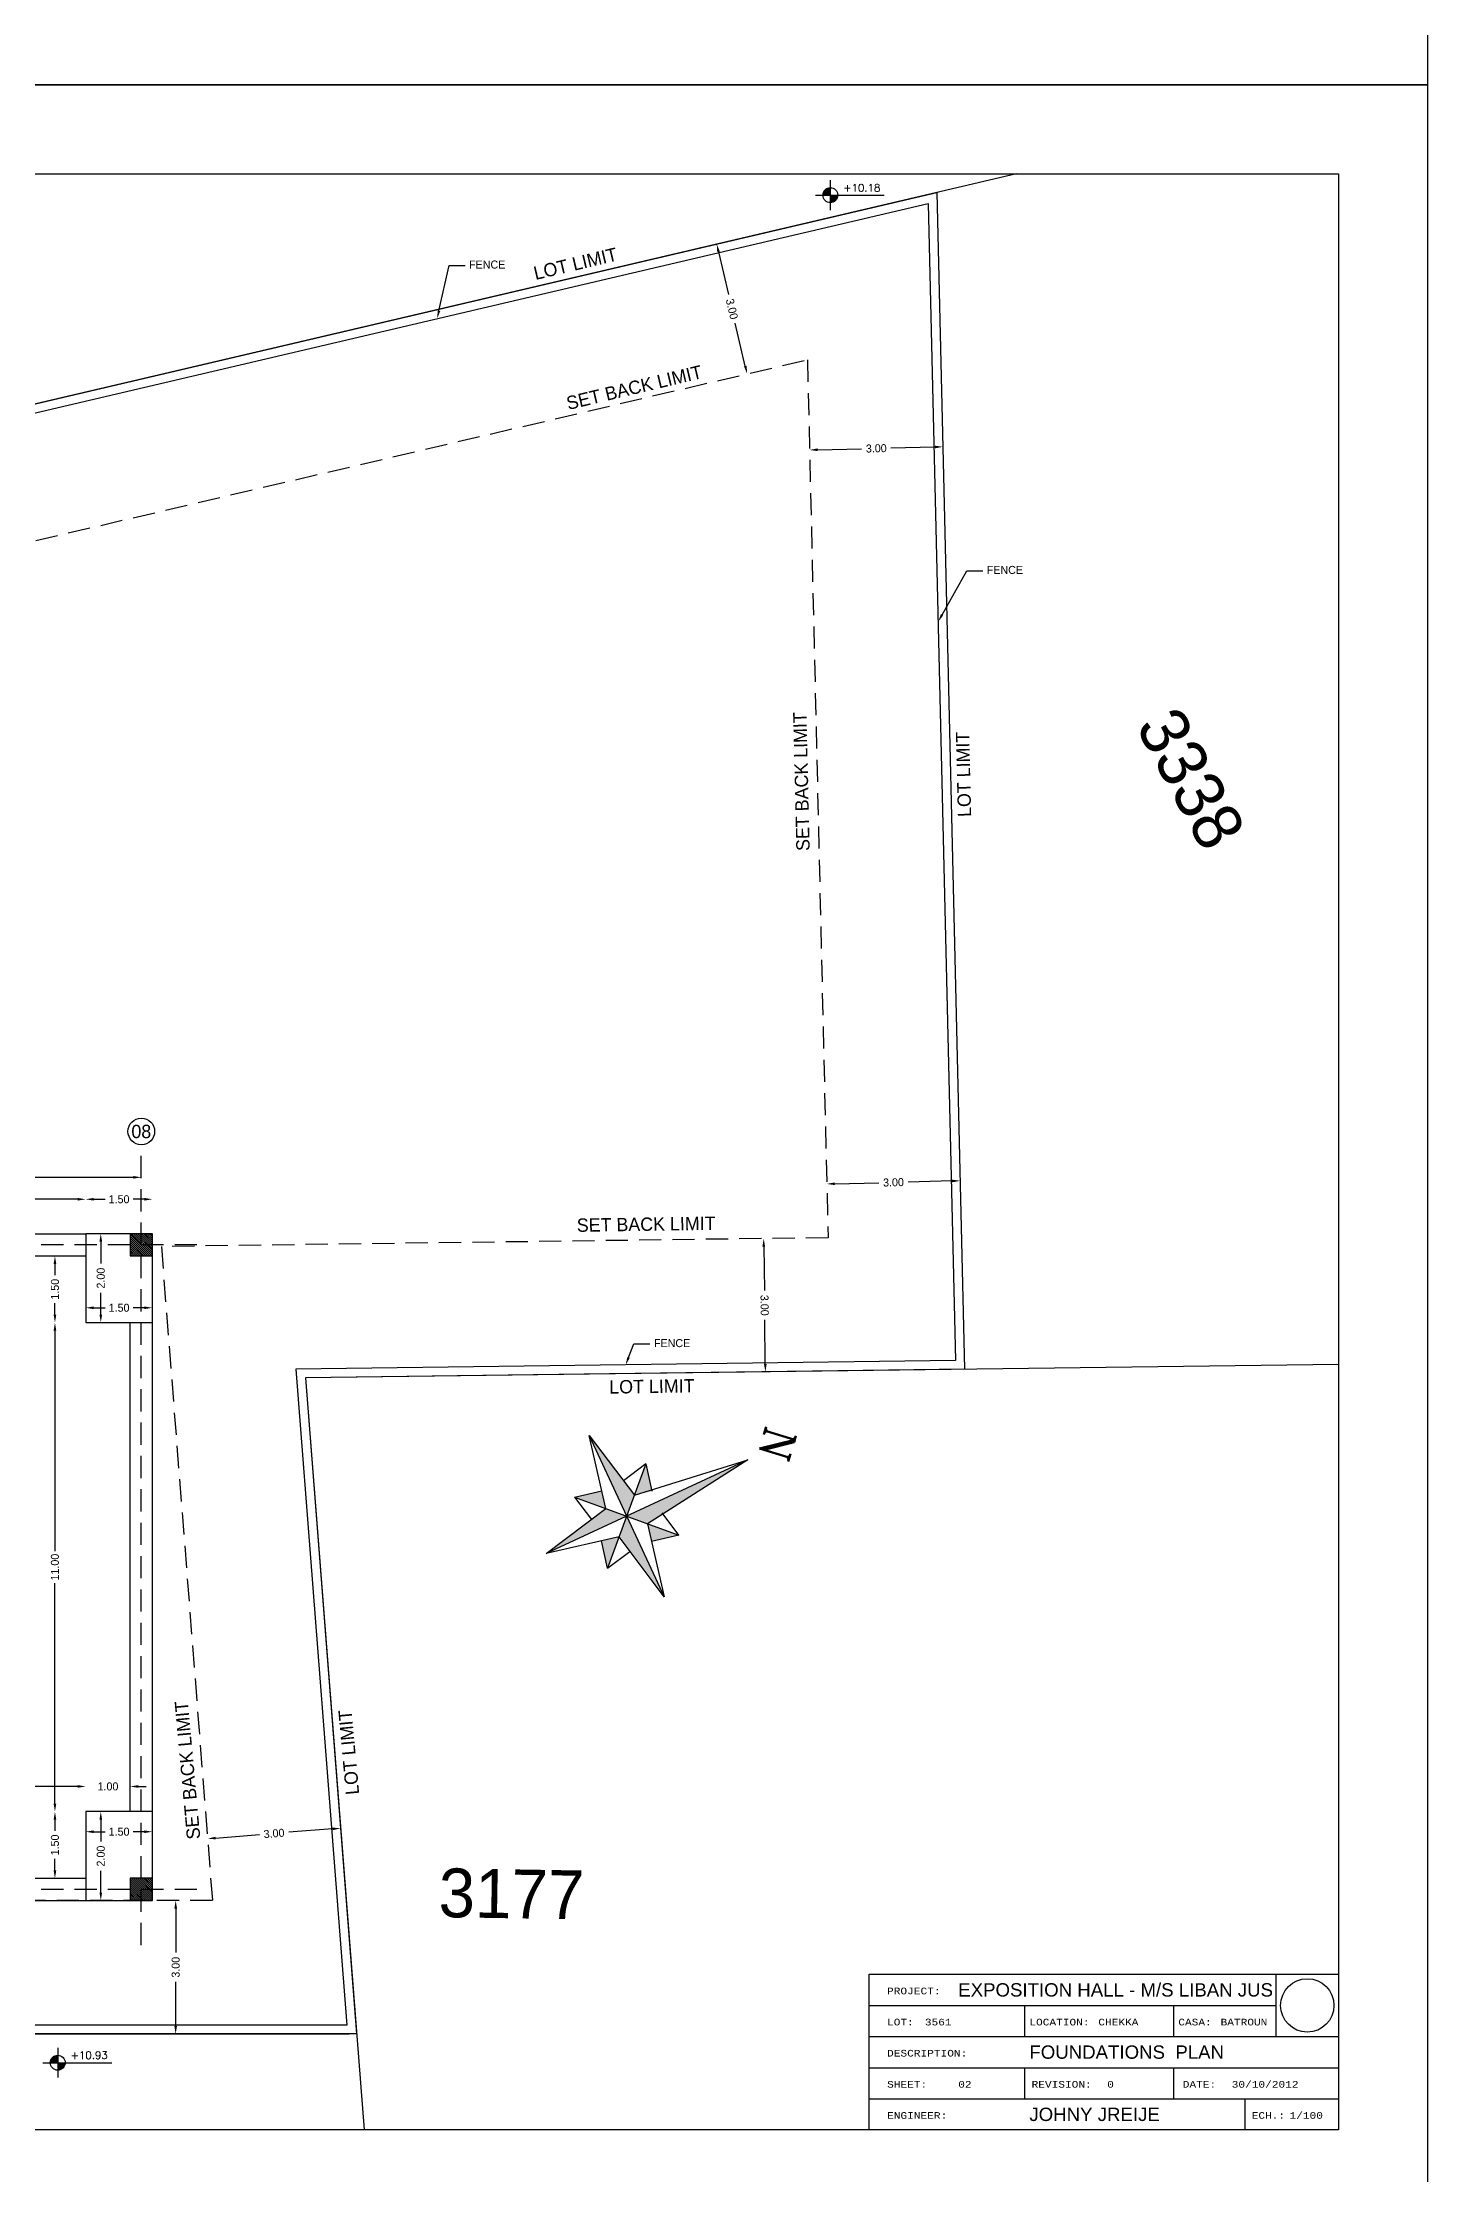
# Model space of a CAD drawing. Header units: metres. Extents: x -353217 to -351774, y -68080 to -67552.
# Drawn here: x -352434.41 to -352403.27, y -67838.88 to -67790.93 of the extents above; entities that cross this region are included whole.
import ezdxf
from ezdxf import colors
from ezdxf.entities.mleader import LeaderData, LeaderLine
from ezdxf.enums import TextEntityAlignment as Align
from ezdxf.math import Vec2, Vec3

# ---------------------------------------------------------------- set-up
doc = ezdxf.new("R2010")
doc.units = ezdxf.units.M
doc.header["$MEASUREMENT"] = 0
doc.header["$PDMODE"] = 2
doc.header["$PDSIZE"] = -0.6
doc.linetypes.add('DASHED', pattern=[0.75, 0.5, -0.25])
for name, color, linetype in [('A-dim', 4, 'Continuous'), ('A-HATCH', 9, 'Continuous'), ('A-levels', 4, 'Continuous'), ('A-TEXT', 6, 'Continuous'), ('A-walls', 5, 'Continuous'), ('CADRE', 8, 'Continuous'), ('CONTOUR', 4, 'Continuous'), ('Dim', 40, 'Continuous'), ('lot', 3, 'Continuous'), ('proj', 2, 'DASHED'), ('structure', 3, 'Continuous')]:
    doc.layers.add(name, color=color, linetype=linetype)
doc.styles.add('ROMANS', font='romans', dxfattribs={"height": 0.4})
doc.styles.add('ROMANT', font='romant', dxfattribs={"width": 0.75, "height": 3})
doc.styles.add('STYLE1', font='swissi.ttf', dxfattribs={"height": 0.3})
doc.styles.add('STYLE2', font='cour.ttf', dxfattribs={"height": 0.15})
doc.dimstyles.get("Standard").update_dxf_attribs({"dimtxt": 0.18, "dimasz": 0.18, "dimexe": 0.18, "dimexo": 0.0625, "dimgap": 0.09, "dimtad": 0, "dimzin": 0, "dimdsep": 46, "dimtxsty": 'Standard', "dimcen": 0.09, "dimse1": 1, "dimse2": 1, "dimadec": 0, "dimazin": 0, "dimtfac": 1, "dimtix": 1, "dimtofl": 0, "dimtmove": 0, "dimatfit": 3, "dimfxl": 1, "dimtolj": 1, "dimtzin": 0, "dimarcsym": 0})

# ---------------------------------------------------------------- blocks, each defined once
blk = doc.blocks.new('planlev')
h = blk.add_hatch(color=256)
h.paths.add_polyline_path([(0, 0.2, 0.414214), (-0.2, 0), (0, 0)])
h.paths.add_polyline_path([(0.2, 0), (0, 0), (0, -0.2, 0.414214)])
for p, q in [((-0.4, 0), (1.445, 0)), ((0, 0.4), (0, -0.4))]:
    blk.add_line(p, q)
blk.add_circle((0, 0), 0.2)
at = {"style": 'ROMANS'}
for tag, p in [('LEVEL-NOTATION', (0.345, 0.099)), ('FINISH', (0.345, -0.301))]:
    blk.add_attdef(tag, p, '', height=0.2, dxfattribs=at)
blk = doc.blocks.new('*D268')
at = {"layer": 'A-dim', "color": 0, "lineweight": -2, "transparency": 16777216}
for p, q in [((-352431.418, -67832.896), (-352431.418, -67833.886)), ((-352431.418, -67835.536), (-352431.418, -67834.546))]:
    blk.add_line(p, q, dxfattribs=at)
at = {"layer": 'A-dim', "color": 0, "transparency": 16777216}
for points in [[(-352431.448, -67832.896), (-352431.388, -67832.896), (-352431.418, -67832.716)], [(-352431.448, -67835.536), (-352431.388, -67835.536), (-352431.418, -67835.716)]]:
    blk.add_solid(points, dxfattribs=at)
at = {"layer": 'Defpoints', "color": 0, "transparency": 16777216}
for p in [(-352430.592, -67832.716), (-352431.418, -67835.716), (-352430.592, -67835.716)]:
    blk.add_point(p, dxfattribs=at)
at = {"layer": 'A-dim', "color": 0, "transparency": 16777216, "insert": (-352431.418, -67834.216), "char_height": 0.18, "attachment_point": 5, "rotation": 90}
blk.add_mtext('\\A1;3.00', dxfattribs=at)
blk = doc.blocks.new('*D269')
at = {"layer": 'A-dim', "color": 0, "lineweight": -2, "transparency": 16777216}
for p, q in [((-352430.522, -67831.31), (-352429.535, -67831.233)), ((-352427.89, -67831.104), (-352428.877, -67831.181))]:
    blk.add_line(p, q, dxfattribs=at)
at = {"layer": 'A-dim', "color": 0, "transparency": 16777216}
for points in [[(-352430.524, -67831.28), (-352430.519, -67831.34), (-352430.701, -67831.324)], [(-352427.892, -67831.075), (-352427.887, -67831.134), (-352427.71, -67831.09)]]:
    blk.add_solid(points, dxfattribs=at)
at = {"layer": 'Defpoints', "color": 0, "transparency": 16777216}
for p in [(-352427.71, -67831.09), (-352430.592, -67832.716), (-352427.602, -67832.483)]:
    blk.add_point(p, dxfattribs=at)
at = {"layer": 'A-dim', "color": 0, "transparency": 16777216, "insert": (-352429.206, -67831.207), "char_height": 0.18, "attachment_point": 5, "rotation": 4.4625}
blk.add_mtext('\\A1;3.00', dxfattribs=at)
blk = doc.blocks.new('*D270')
at = {"layer": 'A-dim', "color": 0, "lineweight": -2, "transparency": 16777216}
for p, q in [((-352418.193, -67818.006), (-352418.18, -67818.996)), ((-352418.158, -67820.646), (-352418.171, -67819.656))]:
    blk.add_line(p, q, dxfattribs=at)
at = {"layer": 'A-dim', "color": 0, "transparency": 16777216}
for points in [[(-352418.163, -67818.006), (-352418.223, -67818.006), (-352418.195, -67817.826)], [(-352418.128, -67820.645), (-352418.188, -67820.646), (-352418.156, -67820.826)]]:
    blk.add_solid(points, dxfattribs=at)
at = {"layer": 'Defpoints', "color": 0, "transparency": 16777216}
for p in [(-352416.747, -67817.807), (-352418.156, -67820.826), (-352416.708, -67820.807)]:
    blk.add_point(p, dxfattribs=at)
at = {"layer": 'A-dim', "color": 0, "transparency": 16777216, "insert": (-352418.175, -67819.326), "char_height": 0.18, "attachment_point": 5, "rotation": 270.7551}
blk.add_mtext('\\A1;3.00', dxfattribs=at)
blk = doc.blocks.new('*D271')
at = {"layer": 'A-dim', "color": 0, "lineweight": -2, "transparency": 16777216}
for p, q in [((-352416.596, -67816.593), (-352415.606, -67816.57)), ((-352413.956, -67816.531), (-352414.946, -67816.554))]:
    blk.add_line(p, q, dxfattribs=at)
at = {"layer": 'A-dim', "color": 0, "transparency": 16777216}
for points in [[(-352416.596, -67816.563), (-352416.595, -67816.623), (-352416.776, -67816.597)], [(-352413.957, -67816.501), (-352413.956, -67816.561), (-352413.776, -67816.527)]]:
    blk.add_solid(points, dxfattribs=at)
at = {"layer": 'Defpoints', "color": 0, "transparency": 16777216}
for p in [(-352413.776, -67816.527), (-352416.747, -67817.807), (-352413.748, -67817.736)]:
    blk.add_point(p, dxfattribs=at)
at = {"layer": 'A-dim', "color": 0, "transparency": 16777216, "insert": (-352415.276, -67816.562), "char_height": 0.18, "attachment_point": 5, "rotation": 1.3444}
blk.add_mtext('\\A1;3.00', dxfattribs=at)
blk = doc.blocks.new('*D272')
at = {"layer": 'A-dim', "color": 0, "lineweight": -2, "transparency": 16777216}
for p, q in [((-352419.21, -67795.632), (-352418.984, -67796.594)), ((-352418.608, -67798.2), (-352418.833, -67797.237))]:
    blk.add_line(p, q, dxfattribs=at)
at = {"layer": 'A-dim', "color": 0, "transparency": 16777216}
for points in [[(-352419.18, -67795.625), (-352419.239, -67795.639), (-352419.251, -67795.456)], [(-352418.578, -67798.193), (-352418.637, -67798.207), (-352418.567, -67798.375)]]:
    blk.add_solid(points, dxfattribs=at)
at = {"layer": 'Defpoints', "color": 0, "transparency": 16777216}
for p in [(-352419.251, -67795.456), (-352417.895, -67795.139), (-352417.211, -67798.057)]:
    blk.add_point(p, dxfattribs=at)
at = {"layer": 'A-dim', "color": 0, "transparency": 16777216, "insert": (-352418.909, -67796.916), "char_height": 0.18, "attachment_point": 5, "rotation": 283.1928}
blk.add_mtext('\\A1;3.00', dxfattribs=at)
blk = doc.blocks.new('*D273')
at = {"layer": 'A-dim', "color": 0, "lineweight": -2, "transparency": 16777216}
for p, q in [((-352416.983, -67800.083), (-352415.993, -67800.06)), ((-352414.344, -67800.021), (-352415.334, -67800.044))]:
    blk.add_line(p, q, dxfattribs=at)
at = {"layer": 'A-dim', "color": 0, "transparency": 16777216}
for points in [[(-352416.984, -67800.053), (-352416.982, -67800.113), (-352417.163, -67800.087)], [(-352414.345, -67799.991), (-352414.343, -67800.051), (-352414.164, -67800.017)]]:
    blk.add_solid(points, dxfattribs=at)
at = {"layer": 'Defpoints', "color": 0, "transparency": 16777216}
for p in [(-352417.211, -67798.057), (-352414.211, -67797.987), (-352414.164, -67800.017)]:
    blk.add_point(p, dxfattribs=at)
at = {"layer": 'A-dim', "color": 0, "transparency": 16777216, "insert": (-352415.663, -67800.052), "char_height": 0.18, "attachment_point": 5, "rotation": 1.3444}
blk.add_mtext('\\A1;3.00', dxfattribs=at)
blk = doc.blocks.new('*D289')
at = {"layer": 'A-dim', "color": 0, "lineweight": -2, "transparency": 16777216}
for p, q in [((-352436.411, -67816.942), (-352435.346, -67816.942)), ((-352433.621, -67816.942), (-352434.686, -67816.942))]:
    blk.add_line(p, q, dxfattribs=at)
at = {"layer": 'A-dim', "color": 0, "transparency": 16777216}
for points in [[(-352436.411, -67816.912), (-352436.411, -67816.972), (-352436.591, -67816.942)], [(-352433.621, -67816.912), (-352433.621, -67816.972), (-352433.441, -67816.942)]]:
    blk.add_solid(points, dxfattribs=at)
at = {"layer": 'Defpoints', "color": 0, "transparency": 16777216}
for p in [(-352433.441, -67816.942), (-352436.591, -67817.716), (-352433.441, -67817.716)]:
    blk.add_point(p, dxfattribs=at)
at = {"layer": 'A-dim', "color": 0, "transparency": 16777216, "insert": (-352435.016, -67816.942), "char_height": 0.18, "attachment_point": 5}
blk.add_mtext('\\A1;3.15', dxfattribs=at)
blk = doc.blocks.new('*D290')
at = {"layer": 'A-dim', "color": 0, "lineweight": -2, "transparency": 16777216}
for p, q in [((-352433.261, -67816.942), (-352433.006, -67816.942)), ((-352432.121, -67816.942), (-352432.376, -67816.942))]:
    blk.add_line(p, q, dxfattribs=at)
at = {"layer": 'A-dim', "color": 0, "transparency": 16777216}
for points in [[(-352433.261, -67816.912), (-352433.261, -67816.972), (-352433.441, -67816.942)], [(-352432.121, -67816.912), (-352432.121, -67816.972), (-352431.941, -67816.942)]]:
    blk.add_solid(points, dxfattribs=at)
at = {"layer": 'Defpoints', "color": 0, "transparency": 16777216}
for p in [(-352431.941, -67816.942), (-352433.441, -67817.716), (-352431.941, -67817.716)]:
    blk.add_point(p, dxfattribs=at)
at = {"layer": 'A-dim', "color": 0, "transparency": 16777216, "insert": (-352432.691, -67816.942), "char_height": 0.18, "attachment_point": 5}
blk.add_mtext('\\A1;1.50', dxfattribs=at)
blk = doc.blocks.new('*D313')
at = {"layer": 'A-dim', "color": 0, "lineweight": -2, "transparency": 16777216}
for p, q in [((-352436.411, -67830.15), (-352435.346, -67830.15)), ((-352433.621, -67830.15), (-352434.686, -67830.15))]:
    blk.add_line(p, q, dxfattribs=at)
at = {"layer": 'A-dim', "color": 0, "transparency": 16777216}
for points in [[(-352436.411, -67830.12), (-352436.411, -67830.18), (-352436.591, -67830.15)], [(-352433.621, -67830.12), (-352433.621, -67830.18), (-352433.441, -67830.15)]]:
    blk.add_solid(points, dxfattribs=at)
at = {"layer": 'Defpoints', "color": 0, "transparency": 16777216}
for p in [(-352433.441, -67830.15), (-352436.591, -67830.716), (-352433.441, -67830.716)]:
    blk.add_point(p, dxfattribs=at)
at = {"layer": 'A-dim', "color": 0, "transparency": 16777216, "insert": (-352435.016, -67830.15), "char_height": 0.18, "attachment_point": 5}
blk.add_mtext('\\A1;3.15', dxfattribs=at)
blk = doc.blocks.new('*D314')
at = {"layer": 'A-dim', "color": 0, "lineweight": -2, "transparency": 16777216}
for p, q in [((-352433.621, -67830.15), (-352433.801, -67830.15)), ((-352432.261, -67830.15), (-352432.081, -67830.15))]:
    blk.add_line(p, q, dxfattribs=at)
at = {"layer": 'A-dim', "color": 0, "transparency": 16777216}
for points in [[(-352433.621, -67830.12), (-352433.621, -67830.18), (-352433.441, -67830.15)], [(-352432.261, -67830.12), (-352432.261, -67830.18), (-352432.441, -67830.15)]]:
    blk.add_solid(points, dxfattribs=at)
at = {"layer": 'Defpoints', "color": 0, "transparency": 16777216}
for p in [(-352432.441, -67830.15), (-352433.441, -67830.716), (-352432.441, -67830.716)]:
    blk.add_point(p, dxfattribs=at)
at = {"layer": 'A-dim', "color": 0, "transparency": 16777216, "insert": (-352432.941, -67830.15), "char_height": 0.18, "attachment_point": 5}
blk.add_mtext('\\A1;1.00', dxfattribs=at)
blk = doc.blocks.new('*D315')
at = {"layer": 'A-dim', "color": 0, "lineweight": -2, "transparency": 16777216}
for p, q in [((-352434.133, -67819.896), (-352434.133, -67824.856)), ((-352434.133, -67830.536), (-352434.133, -67825.576))]:
    blk.add_line(p, q, dxfattribs=at)
at = {"layer": 'A-dim', "color": 0, "transparency": 16777216}
for points in [[(-352434.163, -67819.896), (-352434.103, -67819.896), (-352434.133, -67819.716)], [(-352434.163, -67830.536), (-352434.103, -67830.536), (-352434.133, -67830.716)]]:
    blk.add_solid(points, dxfattribs=at)
at = {"layer": 'Defpoints', "color": 0, "transparency": 16777216}
for p in [(-352433.441, -67819.716), (-352434.133, -67830.716), (-352433.441, -67830.716)]:
    blk.add_point(p, dxfattribs=at)
at = {"layer": 'A-dim', "color": 0, "transparency": 16777216, "insert": (-352434.133, -67825.216), "char_height": 0.18, "attachment_point": 5, "rotation": 90}
blk.add_mtext('\\A1;11.00', dxfattribs=at)
blk = doc.blocks.new('*D316')
at = {"layer": 'A-dim', "color": 0, "lineweight": -2, "transparency": 16777216}
for p, q in [((-352434.133, -67830.896), (-352434.133, -67831.151)), ((-352434.133, -67832.036), (-352434.133, -67831.781))]:
    blk.add_line(p, q, dxfattribs=at)
at = {"layer": 'A-dim', "color": 0, "transparency": 16777216}
for points in [[(-352434.163, -67830.896), (-352434.103, -67830.896), (-352434.133, -67830.716)], [(-352434.163, -67832.036), (-352434.103, -67832.036), (-352434.133, -67832.216)]]:
    blk.add_solid(points, dxfattribs=at)
at = {"layer": 'Defpoints', "color": 0, "transparency": 16777216}
for p in [(-352433.441, -67830.716), (-352434.133, -67832.216), (-352433.441, -67832.216)]:
    blk.add_point(p, dxfattribs=at)
at = {"layer": 'A-dim', "color": 0, "transparency": 16777216, "insert": (-352434.133, -67831.466), "char_height": 0.18, "attachment_point": 5, "rotation": 90}
blk.add_mtext('\\A1;1.50', dxfattribs=at)
blk = doc.blocks.new('*D317')
at = {"layer": 'A-dim', "color": 0, "lineweight": -2, "transparency": 16777216}
for p, q in [((-352434.133, -67818.396), (-352434.133, -67818.651)), ((-352434.133, -67819.536), (-352434.133, -67819.281))]:
    blk.add_line(p, q, dxfattribs=at)
at = {"layer": 'A-dim', "color": 0, "transparency": 16777216}
for points in [[(-352434.163, -67818.396), (-352434.103, -67818.396), (-352434.133, -67818.216)], [(-352434.163, -67819.536), (-352434.103, -67819.536), (-352434.133, -67819.716)]]:
    blk.add_solid(points, dxfattribs=at)
at = {"layer": 'Defpoints', "color": 0, "transparency": 16777216}
for p in [(-352434.133, -67818.216), (-352433.441, -67818.216), (-352433.441, -67819.716)]:
    blk.add_point(p, dxfattribs=at)
at = {"layer": 'A-dim', "color": 0, "transparency": 16777216, "insert": (-352434.133, -67818.966), "char_height": 0.18, "attachment_point": 5, "rotation": 90}
blk.add_mtext('\\A1;1.50', dxfattribs=at)
blk = doc.blocks.new('*D318')
at = {"layer": 'A-dim', "color": 0, "lineweight": -2, "transparency": 16777216}
for p, q in [((-352433.102, -67817.896), (-352433.102, -67818.386)), ((-352433.102, -67819.536), (-352433.102, -67819.046))]:
    blk.add_line(p, q, dxfattribs=at)
at = {"layer": 'A-dim', "color": 0, "transparency": 16777216}
for points in [[(-352433.132, -67817.896), (-352433.072, -67817.896), (-352433.102, -67817.716)], [(-352433.132, -67819.536), (-352433.072, -67819.536), (-352433.102, -67819.716)]]:
    blk.add_solid(points, dxfattribs=at)
at = {"layer": 'Defpoints', "color": 0, "transparency": 16777216}
for p in [(-352433.441, -67817.716), (-352433.441, -67819.716), (-352433.102, -67819.716)]:
    blk.add_point(p, dxfattribs=at)
at = {"layer": 'A-dim', "color": 0, "transparency": 16777216, "insert": (-352433.102, -67818.716), "char_height": 0.18, "attachment_point": 5, "rotation": 90}
blk.add_mtext('\\A1;2.00', dxfattribs=at)
blk = doc.blocks.new('*D319')
at = {"layer": 'A-dim', "color": 0, "lineweight": -2, "transparency": 16777216}
for p, q in [((-352433.261, -67819.383), (-352433.006, -67819.383)), ((-352432.121, -67819.383), (-352432.376, -67819.383))]:
    blk.add_line(p, q, dxfattribs=at)
at = {"layer": 'A-dim', "color": 0, "transparency": 16777216}
for points in [[(-352433.261, -67819.353), (-352433.261, -67819.413), (-352433.441, -67819.383)], [(-352432.121, -67819.353), (-352432.121, -67819.413), (-352431.941, -67819.383)]]:
    blk.add_solid(points, dxfattribs=at)
at = {"layer": 'Defpoints', "color": 0, "transparency": 16777216}
for p in [(-352431.941, -67819.383), (-352433.441, -67819.716), (-352431.941, -67819.716)]:
    blk.add_point(p, dxfattribs=at)
at = {"layer": 'A-dim', "color": 0, "transparency": 16777216, "insert": (-352432.691, -67819.383), "char_height": 0.18, "attachment_point": 5}
blk.add_mtext('\\A1;1.50', dxfattribs=at)
blk = doc.blocks.new('*D348')
at = {"layer": 'A-dim', "color": 0, "lineweight": -2, "transparency": 16777216}
for p, q in [((-352433.261, -67831.168), (-352433.006, -67831.168)), ((-352432.121, -67831.168), (-352432.376, -67831.168))]:
    blk.add_line(p, q, dxfattribs=at)
at = {"layer": 'A-dim', "color": 0, "transparency": 16777216}
for points in [[(-352433.261, -67831.138), (-352433.261, -67831.198), (-352433.441, -67831.168)], [(-352432.121, -67831.138), (-352432.121, -67831.198), (-352431.941, -67831.168)]]:
    blk.add_solid(points, dxfattribs=at)
at = {"layer": 'Defpoints', "color": 0, "transparency": 16777216}
for p in [(-352433.441, -67830.716), (-352431.941, -67830.716), (-352431.941, -67831.168)]:
    blk.add_point(p, dxfattribs=at)
at = {"layer": 'A-dim', "color": 0, "transparency": 16777216, "insert": (-352432.691, -67831.168), "char_height": 0.18, "attachment_point": 5}
blk.add_mtext('\\A1;1.50', dxfattribs=at)
blk = doc.blocks.new('*D349')
at = {"layer": 'A-dim', "color": 0, "lineweight": -2, "transparency": 16777216}
for p, q in [((-352433.102, -67830.896), (-352433.102, -67831.386)), ((-352433.102, -67832.536), (-352433.102, -67832.046))]:
    blk.add_line(p, q, dxfattribs=at)
at = {"layer": 'A-dim', "color": 0, "transparency": 16777216}
for points in [[(-352433.132, -67830.896), (-352433.072, -67830.896), (-352433.102, -67830.716)], [(-352433.132, -67832.536), (-352433.072, -67832.536), (-352433.102, -67832.716)]]:
    blk.add_solid(points, dxfattribs=at)
at = {"layer": 'Defpoints', "color": 0, "transparency": 16777216}
for p in [(-352433.441, -67830.716), (-352433.441, -67832.716), (-352433.102, -67832.716)]:
    blk.add_point(p, dxfattribs=at)
at = {"layer": 'A-dim', "color": 0, "transparency": 16777216, "insert": (-352433.102, -67831.716), "char_height": 0.18, "attachment_point": 5, "rotation": 90}
blk.add_mtext('\\A1;2.00', dxfattribs=at)
blk = doc.blocks.new('*D362')
at = {"layer": 'A-dim', "color": 0, "lineweight": -2, "transparency": 16777216}
for p, q in [((-352437.661, -67816.449), (-352435.376, -67816.449)), ((-352432.371, -67816.449), (-352434.656, -67816.449))]:
    blk.add_line(p, q, dxfattribs=at)
at = {"layer": 'A-dim', "color": 0, "transparency": 16777216}
for points in [[(-352437.661, -67816.419), (-352437.661, -67816.479), (-352437.841, -67816.449)], [(-352432.371, -67816.419), (-352432.371, -67816.479), (-352432.191, -67816.449)]]:
    blk.add_solid(points, dxfattribs=at)
at = {"layer": 'Defpoints', "color": 0, "transparency": 16777216}
for p in [(-352437.841, -67816.449), (-352432.191, -67816.449), (-352432.191, -67816.449)]:
    blk.add_point(p, dxfattribs=at)
at = {"layer": 'A-dim', "color": 0, "transparency": 16777216, "insert": (-352435.016, -67816.449), "char_height": 0.18, "attachment_point": 5}
blk.add_mtext('\\A1;5.65', dxfattribs=at)

msp = doc.modelspace()

# ---------------------------------------------------------------- hatches: boundary and pattern name
at = {"layer": 'A-HATCH'}
h = msp.add_hatch(dxfattribs=at)
h.set_pattern_fill('LINE', color=256, scale=0.25, angle=315, style=0)
h.set_pattern_definition([(315, (-352432.440604, -67818.216397), (0.0220971, 0.0220971), [])])
h.paths.add_polyline_path([(-352431.9406036, -67817.7163974), (-352432.4406036, -67817.7163974), (-352432.4406036, -67818.2163974), (-352431.9406036, -67818.2163974)])
h = msp.add_hatch(dxfattribs=at)
h.set_pattern_fill('LINE', color=256, scale=0.25, angle=315, style=0)
h.set_pattern_definition([(315, (-352432.440604, -67832.716397), (0.0220971, 0.0220971), [])])
h.paths.add_polyline_path([(-352431.9406036, -67832.2163974), (-352432.4406036, -67832.2163974), (-352432.4406036, -67832.7163974), (-352431.9406036, -67832.7163974)])

# ---------------------------------------------------------------- linework, layer by layer
for p, q in [((-352412.5056638, -67793.8752964), (-352479.9842414, -67809.6932632)), ((-352414.2981196, -67794.2954743), (-352413.6768847, -67820.7666391)), ((-352405.2698072, -67820.6562714), (-352428.500662, -67820.9620125)), ((-352428.500662, -67820.9620125), (-352427.180685, -67837.8752964)), ((-352479.1960723, -67835.7163974), (-352427.5158223, -67835.7163974))]:
    msp.add_line(p, q)
at = {"layer": 'A-TEXT'}
for p, q in [((-352422.1175387, -67822.2549795), (-352420.4329588, -67825.8829529)), ((-352421.7448165, -67823.8971929), (-352422.1175387, -67822.2549795)), ((-352422.1175387, -67822.2549795), (-352421.1034754, -67823.5993984)), ((-352418.5542687, -67822.8055313), (-352423.0892354, -67824.9112562)), ((-352421.1034754, -67823.5993984), (-352418.5542687, -67822.8055313)), ((-352418.5542687, -67822.8055313), (-352420.8056809, -67824.2407395)), ((-352420.8458154, -67822.8950467), (-352421.7046821, -67825.2428857)), ((-352420.8458154, -67822.8950467), (-352421.3486641, -67823.2743336)), ((-352420.8458154, -67822.8950467), (-352420.7064073, -67823.5092785)), ((-352422.4491682, -67823.6395329), (-352421.8349364, -67823.5001248)), ((-352422.4491682, -67823.6395329), (-352420.1013292, -67824.4983995)), ((-352422.4491682, -67823.6395329), (-352422.0698814, -67824.1423816)), ((-352423.0892354, -67824.9112562), (-352421.7448165, -67823.8971929)), ((-352420.8056809, -67824.2407395), (-352420.4329588, -67825.8829529)), ((-352420.1013292, -67824.4983995), (-352420.4806161, -67823.9955508)), ((-352421.4470221, -67824.538534), (-352423.0892354, -67824.9112562)), ((-352421.7046821, -67825.2428857), (-352421.8440901, -67824.6286539)), ((-352420.4329588, -67825.8829529), (-352421.4470221, -67824.538534)), ((-352420.1013292, -67824.4983995), (-352420.715561, -67824.6378076)), ((-352421.7046821, -67825.2428857), (-352421.2018333, -67824.8635989))]:
    msp.add_line(p, q, dxfattribs=at)
msp.add_circle((-352432.1906036, -67815.4163974), 0.3, dxfattribs=at)
for points in [[(-352421.1034754, -67823.5993984), (-352422.1175387, -67822.2549795), (-352421.2752487, -67824.0689662)], [(-352420.8056809, -67824.2407395), (-352421.2752487, -67824.0689662), (-352418.5542687, -67822.8055313)], [(-352420.8458154, -67822.8950467), (-352421.1034754, -67823.5993984), (-352420.7064073, -67823.5092785)], [(-352422.4491682, -67823.6395329), (-352421.7448165, -67823.8971929), (-352421.8349364, -67823.5001248)], [(-352421.7448165, -67823.8971929), (-352423.0892354, -67824.9112562), (-352421.2752487, -67824.0689662)], [(-352420.4329588, -67825.8829529), (-352421.4470221, -67824.538534), (-352421.2752487, -67824.0689662)], [(-352420.1013292, -67824.4983995), (-352420.8056809, -67824.2407395), (-352420.715561, -67824.6378076)], [(-352421.7046821, -67825.2428857), (-352421.4470221, -67824.538534), (-352421.8440901, -67824.6286539)]]:
    msp.add_solid(points, dxfattribs=at)
at = {"layer": 'A-walls'}
for p, q in [((-352436.5906036, -67817.7163974), (-352433.4406036, -67817.7163974)), ((-352436.5906036, -67818.2163974), (-352433.4406036, -67818.2163974)), ((-352432.4406036, -67830.7163974), (-352432.4406036, -67819.7163974)), ((-352431.9406036, -67830.7163974), (-352431.9406036, -67819.7163974)), ((-352436.5906036, -67832.2163974), (-352433.4406036, -67832.2163974)), ((-352436.5906036, -67832.7163974), (-352433.4406036, -67832.7163974))]:
    msp.add_line(p, q, dxfattribs=at)
msp.add_lwpolyline([(-352479.7652508, -67810.3676991), (-352479.7797468, -67809.8507424), (-352414.4923415, -67794.5440272), (-352413.8815705, -67820.5693195), (-352428.7166581, -67820.7648419), (-352427.5653906, -67835.5163974), (-352479.0600533, -67835.5163974), (-352479.6250452, -67815.3676991)], dxfattribs=at)
for points in [[(-352433.4406036, -67819.7163974), (-352431.9406036, -67819.7163974), (-352431.9406036, -67817.7163974), (-352433.4406036, -67817.7163974)], [(-352433.4406036, -67832.7163974), (-352431.9406036, -67832.7163974), (-352431.9406036, -67830.7163974), (-352433.4406036, -67830.7163974)]]:
    msp.add_lwpolyline(points, close=True, dxfattribs=at)
at = {"layer": 'CADRE', "color": 6}
for p, q in [((-352415.8198491, -67837.8752964), (-352415.8198491, -67834.3752964)), ((-352415.8198491, -67834.3752964), (-352405.2698072, -67834.3752964)), ((-352406.6698491, -67835.7752964), (-352406.6698491, -67834.3752964)), ((-352415.8198491, -67835.0752964), (-352406.6698491, -67835.0752964)), ((-352412.3198072, -67835.7752964), (-352412.3198072, -67835.0752964)), ((-352408.9698072, -67835.7752964), (-352408.9698072, -67835.0752964)), ((-352415.8198491, -67835.7752964), (-352405.2698072, -67835.7752964)), ((-352415.8198491, -67836.4752964), (-352405.2698072, -67836.4752964)), ((-352412.3198072, -67837.1752964), (-352412.3198072, -67836.4752964)), ((-352408.9698072, -67837.1752964), (-352408.9698072, -67836.4752964)), ((-352415.8198491, -67837.1752964), (-352405.2698072, -67837.1752964)), ((-352407.3698072, -67837.8752964), (-352407.3698072, -67837.1752964))]:
    msp.add_line(p, q, dxfattribs=at)
at = {"layer": 'CONTOUR'}
msp.add_circle((-352405.9698491, -67835.0752964), 0.6, dxfattribs=at)
at = {"layer": 'Dim'}
for points in [[(-352496.2698072, -67743.8752964), (-352403.2698072, -67743.8752964), (-352403.2698072, -67791.8752964), (-352496.2698072, -67791.8752964)], [(-352496.2698072, -67791.8752964), (-352403.2698072, -67791.8752964), (-352403.2698072, -67839.8752964), (-352496.2698072, -67839.8752964)], [(-352494.2698072, -67793.8752964), (-352405.2698072, -67793.8752964), (-352405.2698072, -67837.8752964), (-352494.2698072, -67837.8752964)]]:
    msp.add_lwpolyline(points, close=True, dxfattribs=at)
at = {"layer": 'lot'}
msp.add_lwpolyline([(-352479.9842414, -67809.6932632), (-352414.2981757, -67794.2930815), (-352413.6768847, -67820.7666391), (-352428.500662, -67820.9620125), (-352427.3491737, -67835.7163974), (-352479.2545236, -67835.7163974), (-352479.9842414, -67809.6932632)], dxfattribs=at)
at = {"layer": 'lot', "linetype": 'DASHED'}
msp.add_lwpolyline([(-352476.9168237, -67812.0554514), (-352417.2106625, -67798.0572659), (-352416.7471723, -67817.8068441), (-352431.7406036, -67818.0044534), (-352430.5924275, -67832.7163974), (-352476.3374678, -67832.7163974)], close=True, dxfattribs=at)
at = {"layer": 'proj'}
for p, q in [((-352432.1906036, -67833.7163974), (-352432.1906036, -67815.7163974)), ((-352430.9406036, -67817.9663974), (-352473.9406036, -67817.9663974)), ((-352430.9406036, -67832.4663974), (-352473.9406036, -67832.4663974))]:
    msp.add_line(p, q, dxfattribs=at)
at = {"layer": 'structure'}
for points in [[(-352432.4406036, -67818.2163974), (-352431.9406036, -67818.2163974), (-352431.9406036, -67817.7163974), (-352432.4406036, -67817.7163974)], [(-352432.4406036, -67832.7163974), (-352431.9406036, -67832.7163974), (-352431.9406036, -67832.2163974), (-352432.4406036, -67832.2163974)]]:
    msp.add_lwpolyline(points, close=True, dxfattribs=at)

# ---------------------------------------------------------------- block references
at = {"layer": 'A-levels'}
ref = msp.add_blockref('planlev', (-352416.6961747, -67794.3563833), dxfattribs=dict(at, xscale=0.8399999999811083, yscale=0.8400000266188385, zscale=0.8399999999811083, rotation=0.01238904898646651))
ref.add_attrib('LEVEL-NOTATION', '+10.18', (-352416.4063224, -67794.2734597), dxfattribs={"height": 0.168, "rotation": 0.01238905, "style": 'ROMANS'})
ref = msp.add_blockref('planlev', (-352434.0698483, -67836.3634014), dxfattribs=dict(at, xscale=0.8399999999811083, yscale=0.8400000266188385, zscale=0.8399999999811083, rotation=0.01238904898646651))
ref.add_attrib('LEVEL-NOTATION', '+10.93', (-352433.779996, -67836.2804778), dxfattribs={"height": 0.168, "rotation": 0.01238905, "style": 'ROMANS'})

# ---------------------------------------------------------------- texts
for s, rotation, p in [('3338', 298.35294735, (-352409.841794, -67806.3009282)), ('3177', 359.07285024, (-352425.5112618, -67833.0882749))]:
    msp.add_text(s, height=1.1, rotation=rotation).set_placement(p)
at = {"layer": 'A-TEXT'}
for s, rotation, p in [('LOT LIMIT', 13.38097894, (-352423.3258659, -67796.264946)), ('SET BACK LIMIT', 13.38097894, (-352422.5898006, -67799.1893699)), ('SET BACK LIMIT', 91.37639217, (-352417.1589135, -67809.1035578)), ('LOT LIMIT', 91.37639217, (-352413.5276138, -67808.3388865)), ('SET BACK LIMIT', 0.84206103, (-352422.3959572, -67817.6754861)), ('LOT LIMIT', 0.84206103, (-352421.6651836, -67821.313759)), ('SET BACK LIMIT', 95.1633933, (-352430.8628479, -67831.3261127)), ('LOT LIMIT', 95.1633933, (-352427.2899819, -67830.3232727))]:
    msp.add_text(s, height=0.3, rotation=rotation, dxfattribs=at).set_placement(p)
msp.add_text('08', height=0.3, dxfattribs=at).set_placement((-352432.1906036, -67815.4163974), align=Align.MIDDLE_CENTER)
at = {"layer": 'A-TEXT', "style": 'ROMANT'}
msp.add_text('N', height=0.7, rotation=253.05304751, dxfattribs=at).set_placement((-352418.2255498, -67822.348369), align=Align.CENTER)
at = {"layer": 'CADRE', "color": 2, "style": 'STYLE2'}
for s, p in [('PROJECT:', (-352415.4198491, -67834.8252964)), ('LOT:', (-352415.4198491, -67835.5252964)), ('LOCATION:', (-352412.2198491, -67835.5252964)), ('CASA:', (-352408.8698491, -67835.5252964)), ('DESCRIPTION:', (-352415.4198491, -67836.2252964)), ('SHEET:', (-352415.4198491, -67836.9252964)), ('REVISION:', (-352412.1698491, -67836.9252964)), ('DATE:', (-352408.7698491, -67836.9252964)), ('ENGINEER:', (-352415.4198491, -67837.6252964)), ('ECH.:', (-352407.2198491, -67837.6252964))]:
    msp.add_text(s, height=0.15, dxfattribs=at).set_placement(p)
at = {"layer": 'CADRE', "color": 6}
for s, height, style, p in [('EXPOSITION HALL - M/S LIBAN JUS  ', 0.3, 'STYLE1', (-352413.8198491, -67834.8752964)), ('3561', 0.15, 'STYLE2', (-352414.5698491, -67835.5252964)), ('CHEKKA', 0.15, 'STYLE2', (-352410.6698491, -67835.5252964)), ('BATROUN', 0.15, 'STYLE2', (-352407.9198491, -67835.5252964)), ('FOUNDATIONS  PLAN', 0.3, 'STYLE1', (-352412.2198491, -67836.2752964)), ('02', 0.15, 'STYLE2', (-352413.8198491, -67836.9252964)), ('0', 0.15, 'STYLE2', (-352410.4698491, -67836.9252964)), ('30/10/2012', 0.15, 'STYLE2', (-352407.6698491, -67836.9252964)), ('JOHNY JREIJE', 0.3, 'STYLE1', (-352412.2198491, -67837.6752964)), ('1/100', 0.15, 'STYLE2', (-352406.3698491, -67837.6252964))]:
    msp.add_text(s, height=height, dxfattribs=dict(at, style=style)).set_placement(p)

# ---------------------------------------------------------------- dimensions: what is measured, and where the dimension line sits
at = {"layer": 'A-dim'}
for p1, p2, distance, picture, middle in [((-352417.2106625, -67798.0572659), (-352417.8948409, -67795.1385985), 1.3926713, '*D272', (-352418.9086672, -67796.9157787)), ((-352417.2106625, -67798.0572659), (-352414.2114883, -67797.9868802), -2.0303702, '*D273', (-352415.6634391, -67800.0518844)), ((-352437.8406036, -67816.4488216), (-352432.1906036, -67816.4488216), 0, '*D362', (-352435.0156036, -67816.4488216)), ((-352416.7471723, -67817.8068441), (-352413.7479981, -67817.7364584), 1.2097922, '*D271', (-352415.2759692, -67816.5621921)), ((-352416.7471723, -67817.8068441), (-352416.7076365, -67820.8065836), -1.4480449, '*D270', (-352418.1753236, -67819.3257971)), ((-352430.5924275, -67832.7163974), (-352427.6015222, -67832.4829757), 1.3967762, '*D269', (-352429.2056541, -67831.2071448)), ((-352430.5924275, -67832.7163974), (-352430.5924275, -67835.7163974), -0.8253482, '*D268', (-352431.4177756, -67834.2163974))]:
    dim = msp.add_aligned_dim(p1=p1, p2=p2, distance=distance, dimstyle='Standard', override={"dimfxl": 0.5}, dxfattribs=at)
    dim.commit()
    dim.dimension.update_dxf_attribs({"geometry": picture, "text_midpoint": middle})
for base, p1, p2, override, picture, middle in [((-352433.4406036, -67816.9423471), (-352436.5906036, -67817.7163974), (-352433.4406036, -67817.7163974), {"dimtmove": 1, "dimfxl": 0.5}, '*D289', (-352435.0156036, -67816.9423471)), ((-352431.9406036, -67816.9423471), (-352433.4406036, -67817.7163974), (-352431.9406036, -67817.7163974), {"dimtmove": 1, "dimfxl": 0.5}, '*D290', (-352432.6906036, -67816.9423471)), ((-352431.9406036, -67819.3831845), (-352433.4406036, -67819.7163974), (-352431.9406036, -67819.7163974), {"dimfxl": 0.5}, '*D319', (-352432.6906036, -67819.3831845)), ((-352433.4406036, -67830.1498366), (-352436.5906036, -67830.7163974), (-352433.4406036, -67830.7163974), {"dimtmove": 1, "dimfxl": 0.5}, '*D313', (-352435.0156036, -67830.1498366)), ((-352432.4406036, -67830.1498366), (-352433.4406036, -67830.7163974), (-352432.4406036, -67830.7163974), {"dimtmove": 1, "dimfxl": 0.5}, '*D314', (-352432.9406036, -67830.1498366)), ((-352431.9406036, -67831.1684139), (-352433.4406036, -67830.7163974), (-352431.9406036, -67830.7163974), {"dimfxl": 0.5}, '*D348', (-352432.6906036, -67831.1684139))]:
    dim = msp.add_linear_dim(base=base, p1=p1, p2=p2, dimstyle='Standard', override=override, dxfattribs=at)
    dim.commit()
    dim.dimension.update_dxf_attribs({"geometry": picture, "text_midpoint": middle})
for base, p1, p2, picture, middle in [((-352433.1023428, -67819.7163974), (-352433.4406036, -67817.7163974), (-352433.4406036, -67819.7163974), '*D318', (-352433.1023428, -67818.7163974)), ((-352434.1332794, -67818.2163974), (-352433.4406036, -67819.7163974), (-352433.4406036, -67818.2163974), '*D317', (-352434.1332794, -67818.9663974)), ((-352434.1332794, -67830.7163974), (-352433.4406036, -67819.7163974), (-352433.4406036, -67830.7163974), '*D315', (-352434.1332794, -67825.2163974)), ((-352434.1332794, -67832.2163974), (-352433.4406036, -67830.7163974), (-352433.4406036, -67832.2163974), '*D316', (-352434.1332794, -67831.4663974)), ((-352433.1023428, -67832.7163974), (-352433.4406036, -67830.7163974), (-352433.4406036, -67832.7163974), '*D349', (-352433.1023428, -67831.7163974))]:
    dim = msp.add_linear_dim(base=base, p1=p1, p2=p2, angle=90, dimstyle='Standard', override={"dimfxl": 0.5}, dxfattribs=at)
    dim.commit()
    dim.dimension.update_dxf_attribs({"geometry": picture, "text_midpoint": middle})

# ---------------------------------------------------------------- leaders
at = {"layer": 'A-TEXT'}
ml = msp.add_multileader_mtext('Standard', dxfattribs=at)
ml.set_content('FENCE', color=256)
ml.set_leader_properties()
ml.build(insert=Vec2(0, 0))
ml.multileader.update_dxf_attribs({"text_right_attachment_type": 6, "dogleg_length": 0.36, "arrow_head_size": 0.18})
ctx = ml.context
ctx.base_point, ctx.char_height, ctx.arrow_head_size, ctx.landing_gap_size, ctx.plane_origin = Vec3(-352424.9099854, -67795.9347951), 0.18, 0.18, 0.09, Vec3(-352425.5364245, -67797.1333265)
ctx.right_attachment = 6
notes = []
notes.append((ctx, [(0, (1, 1, 0), (-352425.2699854, -67795.9347951), (1, 0), 0.36, [(0, [(-352425.5364245, -67797.1333265)], 0, [])])]))
ctx.mtext.insert, ctx.mtext.flow_direction = Vec3(-352424.8199854, -67795.8267951), 5
ml = msp.add_multileader_mtext('Standard', dxfattribs=at)
ml.set_content('FENCE', color=256)
ml.set_leader_properties()
ml.build(insert=Vec2(0, 0))
ml.multileader.update_dxf_attribs({"text_right_attachment_type": 6, "dogleg_length": 0.36, "arrow_head_size": 0.18})
ctx = ml.context
ctx.base_point, ctx.char_height, ctx.arrow_head_size, ctx.landing_gap_size, ctx.plane_origin = Vec3(-352413.2681794, -67802.8039351), 0.18, 0.18, 0.09, Vec3(-352414.271549, -67803.9521201)
ctx.right_attachment = 6
notes.append((ctx, [(0, (1, 1, 0), (-352413.6281794, -67802.8039351), (1, 0), 0.36, [(0, [(-352414.271549, -67803.9521201)], 0, [])])]))
ctx.mtext.insert, ctx.mtext.flow_direction = Vec3(-352413.1781794, -67802.6959351), 5
ml = msp.add_multileader_mtext('Standard', dxfattribs=at)
ml.set_content('FENCE', color=256)
ml.set_leader_properties()
ml.build(insert=Vec2(0, 0))
ml.multileader.update_dxf_attribs({"text_right_attachment_type": 6, "dogleg_length": 0.36, "arrow_head_size": 0.18})
ctx = ml.context
ctx.base_point, ctx.char_height, ctx.arrow_head_size, ctx.landing_gap_size, ctx.plane_origin = Vec3(-352420.7519347, -67820.1952872), 0.18, 0.18, 0.09, Vec3(-352421.2991143, -67820.6670807)
ctx.right_attachment = 6
notes.append((ctx, [(0, (1, 1, 0), (-352421.1119347, -67820.1952872), (1, 0), 0.36, [(0, [(-352421.2991143, -67820.6670807)], 0, [])])]))
ctx.mtext.insert, ctx.mtext.flow_direction = Vec3(-352420.6619347, -67820.0872872), 5
for ctx, leaders in notes:
    for number, flags, end, landing, length, lines in leaders:
        leader = LeaderData()
        leader.index, (leader.has_last_leader_line, leader.has_dogleg_vector, leader.attachment_direction) = number, flags
        leader.last_leader_point, leader.dogleg_vector, leader.dogleg_length = Vec3(end), Vec3(landing), length
        for number, points, colour, breaks in lines:
            line = LeaderLine()
            line.index, line.vertices, line.color, line.breaks = number, Vec3.list(points), colors.encode_raw_color(colour), breaks
            leader.lines.append(line)
        ctx.leaders.append(leader)

doc.saveas('drawing.dxf')
